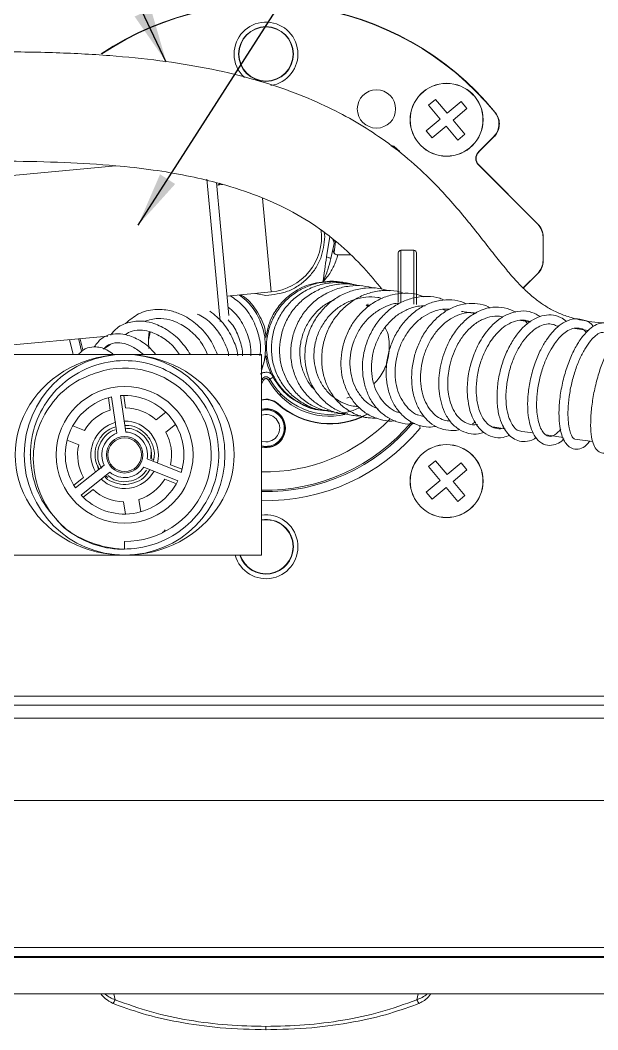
# Model space of a CAD drawing. Extents: x 14808 to 20058, y -13198 to -11680.
# Drawn here: x 14932.3 to 14963.9, y -12769.2 to -12713.9 of the extents above; entities that cross this region are included whole.
import ezdxf

# ---------------------------------------------------------------- set-up
doc = ezdxf.new("R2010")
doc.units = 0
doc.header["$LTSCALE"] = 7
doc.header["$MEASUREMENT"] = 0
doc.layers.get('0').update_dxf_attribs({"color": 2, "linetype": 'CONTINUOUS'})
doc.styles.add('GHS', font='romans', dxfattribs={"bigfont": 'ghs'})
doc.dimstyles.new('STANDARD$7', dxfattribs={"dimtxt": 3.5, "dimasz": 3, "dimexe": 1, "dimexo": 0.0625, "dimgap": 1, "dimtad": 1, "dimdec": 4, "dimzin": 0, "dimdsep": 46, "dimtxsty": 'GHS', "dimcen": 1, "dimclrt": 2, "dimadec": 0, "dimazin": 0, "dimtfac": 1, "dimtdec": 4, "dimtofl": 0, "dimtmove": 0, "dimatfit": 3, "dimfxl": 1, "dimtolj": 1, "dimtzin": 0, "dimarcsym": 0})

# ---------------------------------------------------------------- blocks, each defined once
blk = doc.blocks.new('A$C19D60699')
at = {"color": 7, "linetype": 'Continuous', "lineweight": 15}
for p, q in [((-21.375, 2.3), (-21.375, 2.061)), ((-21.3, 2.375), (-20.805, 2.375)), ((3.625, -1.788), (3.625, -0.45)), ((4.05, -0.375), (3.7, -0.375)), ((4.125, -0.45), (4.125, -1.5)), ((4.125, -1.5), (4.125, -1.864))]:
    blk.add_line(p, q, dxfattribs=at)
at = {"color": 8, "linetype": 'Continuous', "lineweight": 15}
for p, q in [((-20.958, 2.3), (-21.375, 2.3)), ((3.7, -0.375), (3.7, -1.803)), ((4.05, -1.5), (4.05, -0.375)), ((4.05, -1.854), (4.05, -1.5))]:
    blk.add_line(p, q, dxfattribs=at)
at = {"color": 7, "linetype": 'Continuous', "lineweight": 15}
for centre, start, end in [((-21.3, 2.3), 90, 180), ((3.7, -0.45), 90, 180), ((4.05, -0.45), 360, 90)]:
    blk.add_arc(centre, 0.075, start, end, dxfattribs=at)
blk = doc.blocks.new('A$C52DF3C04')
at = {"color": 7, "linetype": 'Continuous', "lineweight": 15}
for p, q in [((39.768, 26.989), (39.576, 26.828)), ((40.09, 26.607), (39.768, 26.989)), ((40.09, 26.607), (40.472, 26.929)), ((40.472, 26.929), (40.633, 26.738)), ((39.576, 26.828), (39.899, 26.446)), ((40.633, 26.738), (40.251, 26.415)), ((41.395, 26.634), (41.408, 26.633)), ((39.516, 26.123), (39.899, 26.446)), ((40.573, 26.033), (40.251, 26.415)), ((39.677, 25.932), (39.516, 26.123)), ((40.06, 26.254), (39.677, 25.932)), ((40.06, 26.254), (40.382, 25.872)), ((40.382, 25.872), (40.573, 26.033)), ((41.363, 25.963), (40.946, 25.547)), ((40.959, 25.547), (41.374, 25.962)), ((40.946, 25.547), (40.959, 25.547)), ((40.959, 25.193), (40.946, 25.193)), ((40.946, 25.193), (42.571, 23.568)), ((42.58, 23.572), (40.959, 25.193)), ((31.009, 25.169), (18.764, 24.026)), ((33.765, 24.714), (33.868, 23.612)), ((33.941, 24.652), (33.773, 24.636)), ((33.868, 23.612), (34.106, 21.064)), ((42.571, 23.568), (42.58, 23.572)), ((36.875, 23.231), (36.784, 22.673)), ((42.726, 23.218), (42.718, 23.215)), ((42.718, 23.215), (42.718, 22.575)), ((42.726, 22.572), (42.726, 23.218)), ((37.435, 22.731), (37.09, 22.731)), ((42.718, 22.575), (42.726, 22.572)), ((42.571, 22.222), (42.172, 21.822)), ((42.178, 21.816), (42.58, 22.218)), ((42.58, 22.218), (42.571, 22.222)), ((36.875, 22.006), (36.875, 21.989)), ((34.056, 21.599), (35.267, 21.712)), ((37.867, 21.356), (37.903, 21.323)), ((39.967, 21.236), (40.056, 21.196)), ((40.148, 21.23), (40.095, 21.238)), ((42.363, 20.892), (42.114, 20.93)), ((42.291, 20.839), (42.223, 20.935)), ((43.152, 20.776), (43.079, 20.787)), ((23.421, 19.816), (30.793, 20.504)), ((31.951, 20.612), (31.907, 20.39)), ((43.965, 20.658), (43.59, 20.712)), ((30.861, 20.269), (30.675, 20.147)), ((31.25, 20.001), (27, 20.001)), ((35, 20.001), (31.25, 20.001)), ((35, 14.501), (35, 20.001)), ((35, 19.556), (35.119, 19.964)), ((35.234, 19.323), (35.344, 19.384)), ((32.405, 19.334), (32.389, 19.31)), ((35.016, 19.323), (35.059, 19.299)), ((35.234, 19.323), (35.191, 19.299)), ((30.807, 18.814), (30.856, 18.477)), ((30.892, 18.836), (31.038, 17.839)), ((31.285, 17.875), (31.14, 18.872)), ((31.277, 18.538), (31.228, 18.876)), ((35.452, 18.64), (35.458, 18.647)), ((32.382, 18.416), (32.115, 18.205)), ((38.712, 18.426), (38.793, 18.412)), ((39.336, 18.323), (39.463, 18.302)), ((30.149, 17.918), (29.832, 18.044)), ((32.378, 17.871), (32.646, 18.083)), ((40.786, 18.097), (40.868, 18.151)), ((42.802, 17.795), (43.27, 17.727)), ((29.675, 17.649), (29.992, 17.523)), ((35.125, 17.606), (35, 17.627)), ((43.594, 17.68), (44.083, 17.611)), ((31.977, 17.35), (31.973, 17.14)), ((32.053, 17.126), (32.051, 17.17)), ((30.692, 16.969), (29.901, 16.344)), ((31.773, 16.908), (32.709, 16.536)), ((32.802, 16.768), (31.865, 17.141)), ((31.979, 17.137), (32.053, 17.126)), ((32.825, 16.853), (32.508, 16.979)), ((39.576, 16.928), (39.768, 17.089)), ((39.899, 16.546), (39.576, 16.928)), ((39.768, 17.089), (40.09, 16.707)), ((40.472, 17.029), (40.09, 16.707)), ((40.633, 16.838), (40.472, 17.029)), ((30.122, 16.63), (29.854, 16.419)), ((30.056, 16.148), (30.847, 16.773)), ((30.726, 16.678), (30.788, 16.632)), ((40.251, 16.516), (40.633, 16.838)), ((32.351, 16.584), (32.668, 16.458)), ((39.899, 16.546), (39.516, 16.224)), ((39.677, 16.033), (40.06, 16.355)), ((40.382, 15.972), (40.06, 16.355)), ((40.251, 16.516), (40.573, 16.134)), ((30.118, 16.085), (30.385, 16.297)), ((39.516, 16.224), (39.677, 16.033)), ((40.573, 16.134), (40.382, 15.972)), ((31.223, 15.964), (31.273, 15.626)), ((31.693, 15.687), (31.644, 16.025)), ((32.28, 15.134), (32.285, 15.127)), ((32.313, 15.128), (32.358, 15.191)), ((31.25, 14.876), (31.25, 14.662)), ((27, 14.501), (31.25, 14.501)), ((31.25, 14.501), (35, 14.501)), ((109.323, 10.033), (3.177, 10.033)), ((8.973, 7.783), (103.527, 7.783)), ((9.069, 3.75), (103.431, 3.75)), ((103.5, 3.481), (9, 3.481)), ((103.431, 3.5), (9.069, 3.5)), ((105.625, 2.481), (6.875, 2.481)), ((30.991, 2.318), (30.953, 2.481)), ((39.259, 2.318), (39.297, 2.481))]:
    blk.add_line(p, q, dxfattribs=at)
at = {"color": 8, "linetype": 'Continuous', "lineweight": 15}
for p, q in [((38.628, 25.707), (38.796, 25.562)), ((33.614, 23.649), (33.506, 24.8)), ((33.873, 24.693), (33.814, 24.64)), ((35.027, 24.281), (35.267, 21.712)), ((33.87, 20.899), (33.614, 23.649)), ((36.738, 23.231), (36.717, 23.338)), ((36.953, 23.154), (36.99, 23.058)), ((36.993, 22.797), (37.032, 23.093)), ((34.84, 21.673), (35.125, 21.618)), ((35, 19.332), (35.016, 19.323)), ((35, 19.199), (35.059, 19.299)), ((35.538, 18.93), (35.5, 18.884)), ((52.938, 10.64), (17.912, 10.64)), ((17.915, 10.39), (52.938, 10.39))]:
    blk.add_line(p, q, dxfattribs=at)
at = {"color": 7, "linetype": 'Continuous', "lineweight": 15, "flags": 128}
for points in [[(41.374, 25.962), (41.369, 25.963), (41.363, 25.963)], [(36.998, 23.141), (36.99, 23.041), (36.902, 22.633)], [(37.442, 18.842), (37.375, 18.817), (37.337, 18.804)]]:
    blk.add_lwpolyline(points, dxfattribs=at)
at = {"color": 8, "linetype": 'Continuous', "lineweight": 15, "flags": 128}
for points in [[(29.839, 20.001), (29.829, 20.036), (29.742, 20.406)], [(29.993, 20.429), (29.997, 20.408), (30.073, 20.094)], [(30.107, 20.122), (30.035, 20.423), (30.033, 20.433)]]:
    blk.add_lwpolyline(points, dxfattribs=at)
at = {"color": 7, "linetype": 'Continuous', "lineweight": 15}
for centre, radius in [((35.125, 28.231), 0.75), ((35.125, 28.231), 0.742), ((40.075, 26.43), 1), ((40.075, 26.43), 0.997), ((38.153, 26.726), 0.525), ((31.25, 17.251), 2.75), ((31.25, 17.251), 1.875), ((31.25, 17.251), 0.5), ((31.25, 17.251), 0.462), ((40.075, 16.531), 1), ((40.075, 16.531), 0.997)]:
    blk.add_circle(centre, radius, dxfattribs=at)
for centre, radius, start, end in [((35.125, 21.481), 8.125, 39.3551, 123.7862), ((35.125, 21.481), 8.116, 39.4146, 123.7019), ((35.125, 28.231), 0.875, 278.5932, 180), ((35.125, 28.231), 0.875, 180, 227.5983), ((35.125, 23.231), 1.525, 275.3322, 6.375), ((31.25, 17.251), 2.375, 270, 108.1105), ((35.125, 19.262), 0.125, 28.955, 151.045), ((36.875, 20.231), 1.875, 208.955, 295.5245), ((31.25, 17.251), 1.625, 102.7191, 213.8956), ((31.25, 17.251), 1.625, 342.7191, 93.8956), ((31.25, 17.251), 1.287, 47.8074, 88.8073), ((35.125, 18.274), 0.5, 48.1897, 104.4775), ((35.125, 18.274), 0.49, 48.1897, 104.774), ((36.875, 20.231), 2.135, 228.1897, 298.7864), ((36.875, 20.231), 2.125, 228.1897, 298.6472), ((31.25, 17.251), 1.288, 107.8074, 148.8073), ((35.125, 17.981), 0.535, 256.4836, 103.5164), ((35.125, 17.981), 0.525, 256.2259, 103.7741), ((35.125, 17.981), 0.5, 360, 104.4775), ((35.125, 17.981), 0.375, 270, 109.4712), ((31.25, 17.251), 0.925, 104.9958, 158.3074), ((31.25, 17.251), 0.925, 346.0738, 90.5409), ((35.125, 21.481), 5.239, 268.6328, 320.2899), ((35.125, 17.981), 0.5, 255.5225, 360), ((31.25, 17.251), 0.625, 109.8443, 206.7704), ((31.25, 17.251), 0.625, 349.8443, 86.7704), ((31.25, 17.251), 1.287, 347.8074, 28.8073), ((31.25, 17.251), 1.288, 167.8074, 208.8073), ((31.25, 17.251), 0.925, 158.3074, 210.5409), ((31.25, 17.251), 0.625, 229.8443, 326.7704), ((31.25, 17.251), 0.925, 225.9379, 330.7748), ((31.25, 17.251), 1.625, 222.7191, 333.8956), ((31.25, 17.251), 1.287, 287.8074, 328.8073), ((31.25, 17.251), 1.288, 227.8074, 268.8073), ((35.125, 14.731), 0.875, 195.2397, 98.2132), ((35.125, 14.731), 0.75, 0, 99.5941), ((35.125, 14.731), 0.742, 0, 99.6966), ((35.125, 14.731), 0.75, 197.8585, 0), ((35.125, 14.731), 0.742, 198.054, 0)]:
    blk.add_arc(centre, radius, start, end, dxfattribs=at)
at = {"color": 8, "linetype": 'Continuous', "lineweight": 15}
for centre, radius, start, end in [((36.875, 20.231), 1.925, 208.955, 282.4018), ((35.125, 21.481), 4.698, 268.4755, 316.23), ((35.125, 21.481), 5.198, 268.6222, 320.0899), ((35.125, 21.481), 5.489, 268.6951, 320.3462)]:
    blk.add_arc(centre, radius, start, end, dxfattribs=at)
at = {"color": 7, "linetype": 'Continuous', "lineweight": 15}
for centre, major_axis, ratio, start_param, end_param in [((41.123, 25.37), (0.25, 0), 0.999924, 2.356233, 3.926953), ((41.135, 25.37), (0.25, 0), 0.999924, 2.356233, 3.926953), ((42.218, 23.215), (-0.462, -0.191), 0.999955, 2.748909, 3.534276), ((42.226, 23.218), (-0.462, -0.191), 0.999955, 2.748909, 3.534276), ((42.218, 22.575), (-0.462, 0.191), 0.999955, 2.748909, 3.534276), ((42.226, 22.572), (-0.462, 0.191), 0.999955, 2.748909, 3.534276), ((31.25, 17.251), (3, 0), 0.916667, 1.570796, 4.712389), ((31.25, 17.251), (3, 0), 0.916667, 4.712389, 7.853982)]:
    blk.add_ellipse(centre, major_axis=major_axis, ratio=ratio, start_param=start_param, end_param=end_param, dxfattribs=at)
for points, knots in [([(44.75, 20.856), (44.603, 20.858), (44.333, 20.862), (43.897, 20.911), (43.502, 20.997), (43.185, 21.113), (42.918, 21.242), (42.688, 21.383), (42.428, 21.581), (42.164, 21.822), (41.886, 22.12), (41.598, 22.462), (41.154, 23.024), (40.543, 23.813), (39.763, 24.692), (38.96, 25.424), (38.256, 25.957), (37.524, 26.418), (36.725, 26.834), (35.794, 27.225), (34.704, 27.576), (33.5, 27.858), (32.21, 28.063), (30.797, 28.202), (29.225, 28.283), (27.502, 28.298), (25.698, 28.245), (23.909, 28.12), (22.243, 27.934), (20.772, 27.705), (19.627, 27.472), (18.748, 27.26), (18.071, 27.077), (17.437, 26.888), (16.821, 26.686), (16.17, 26.452), (15.528, 26.194), (14.896, 25.912), (14.312, 25.624), (13.772, 25.327), (13.353, 25.072), (13.076, 24.885), (12.953, 24.787), (12.913, 24.74), (12.915, 24.728), (12.917, 24.722)], [0, 0, 0, 0, 0.009565, 0.017466, 0.030406, 0.041174, 0.049364, 0.062119, 0.076989, 0.094777, 0.1143, 0.135311, 0.157578, 0.212347, 0.265924, 0.298766, 0.32845, 0.354698, 0.379952, 0.40757, 0.437039, 0.466255, 0.49546, 0.525602, 0.559442, 0.596715, 0.636226, 0.675953, 0.712392, 0.744424, 0.772658, 0.789632, 0.805557, 0.821013, 0.83605, 0.852149, 0.872159, 0.88956, 0.908868, 0.929751, 0.949629, 0.968036, 0.985126, 0.993231, 1, 1, 1, 1]), ([(41.363, 25.963), (41.399, 26.007), (41.47, 26.094), (41.515, 26.261), (41.506, 26.431), (41.454, 26.557), (41.408, 26.618), (41.395, 26.634)], [0, 0, 0, 0, 0.228911, 0.457821, 0.686724, 0.915625, 1, 1, 1, 1]), ([(41.408, 26.633), (41.439, 26.586), (41.502, 26.492), (41.53, 26.322), (41.504, 26.154), (41.44, 26.033), (41.388, 25.977), (41.374, 25.962)], [0, 0, 0, 0, 0.229072, 0.458145, 0.68721, 0.916272, 1, 1, 1, 1]), ([(38.55, 25.718), (38.576, 25.714), (38.601, 25.71), (38.627, 25.707), (38.628, 25.707)], [0, 0, 0, 0, 0.976632, 1, 1, 1, 1]), ([(14.98, 22.69), (14.984, 22.685), (15.001, 22.66), (15.098, 22.68), (15.295, 22.752), (15.661, 22.943), (16.113, 23.168), (16.63, 23.402), (17.185, 23.627), (17.771, 23.841), (18.417, 24.052), (19.216, 24.285), (20.211, 24.53), (21.387, 24.765), (22.635, 24.963), (23.912, 25.112), (25.253, 25.216), (26.634, 25.28), (28.1, 25.302), (29.569, 25.269), (30.892, 25.19), (32.017, 25.065), (32.944, 24.907), (33.884, 24.689), (34.797, 24.398), (35.724, 23.993), (36.524, 23.515), (37.212, 22.971), (37.799, 22.397), (38.141, 21.985), (38.303, 21.79)], [0, 0, 0, 0, 0.00453, 0.02227, 0.055297, 0.085408, 0.112761, 0.137394, 0.159476, 0.184736, 0.207357, 0.231812, 0.270702, 0.309432, 0.348385, 0.391895, 0.430976, 0.474146, 0.520535, 0.567541, 0.611598, 0.645178, 0.676123, 0.70536, 0.747347, 0.787938, 0.84073, 0.893073, 0.949166, 1, 1, 1, 1]), ([(35.125, 21.618), (35.328, 21.64), (35.64, 21.673), (36.015, 21.874), (36.274, 22.082), (36.482, 22.34), (36.683, 22.716), (36.716, 23.028), (36.738, 23.231)], [0, 0, 0, 0, 0.239457, 0.368361, 0.5, 0.631639, 0.760543, 1, 1, 1, 1]), ([(37.023, 22.511), (37.042, 22.568), (37.073, 22.656), (37.087, 22.72), (37.089, 22.727), (37.09, 22.731)], [0, 0, 0, 0, 0.459518, 0.719399, 1, 1, 1, 1]), ([(36.784, 22.673), (36.767, 22.558), (36.733, 22.327), (36.702, 22.096), (36.686, 21.981)], [0, 0, 0, 0, 0.499949, 1, 1, 1, 1]), ([(36.902, 22.633), (36.877, 22.529), (36.825, 22.311), (36.734, 22.094), (36.686, 21.981)], [0, 0, 0, 0, 0.477576, 1, 1, 1, 1]), ([(36.686, 21.981), (36.761, 22.07), (36.871, 22.203), (36.972, 22.39), (37.006, 22.471), (37.023, 22.511)], [0, 0, 0, 0, 0.505824, 0.754186, 1, 1, 1, 1]), ([(36.875, 22.006), (36.679, 21.987), (36.304, 21.951), (35.827, 21.692), (35.492, 21.368), (35.23, 20.968), (35.163, 20.656), (35.124, 20.471)], [0, 0, 0, 0, 0.230414, 0.44265, 0.626417, 0.778667, 1, 1, 1, 1]), ([(37.368, 21.938), (37.353, 21.943), (37.219, 21.99), (36.948, 22.003), (36.575, 21.972), (36.214, 21.859), (35.885, 21.676), (35.604, 21.426), (35.38, 21.124), (35.221, 20.784), (35.138, 20.419), (35.135, 20.045), (35.209, 19.679), (35.356, 19.336), (35.572, 19.032), (35.849, 18.782), (36.172, 18.598), (36.47, 18.489), (36.659, 18.475), (36.726, 18.471)], [0, 0, 0, 0, 0.008363, 0.072218, 0.136102, 0.199978, 0.263823, 0.327657, 0.391525, 0.455373, 0.519197, 0.583001, 0.646837, 0.710644, 0.774436, 0.838218, 0.902031, 0.965804, 1, 1, 1, 1]), ([(37.534, 21.91), (37.527, 21.913), (37.402, 21.959), (37.139, 21.976), (36.764, 21.957), (36.399, 21.852), (36.066, 21.674), (35.777, 21.432), (35.542, 21.137), (35.373, 20.801), (35.281, 20.437), (35.265, 20.064), (35.325, 19.696), (35.461, 19.35), (35.669, 19.044), (35.934, 18.787), (36.248, 18.595), (36.524, 18.485), (36.694, 18.469), (36.742, 18.464)], [0, 0, 0, 0, 0.004085, 0.068883, 0.133682, 0.198443, 0.263191, 0.32795, 0.392676, 0.45736, 0.522023, 0.586707, 0.651356, 0.715976, 0.780581, 0.84522, 0.909829, 0.974427, 1, 1, 1, 1]), ([(37.734, 21.877), (37.63, 21.899), (37.403, 21.946), (37.043, 21.927), (36.678, 21.833), (36.34, 21.663), (36.042, 21.43), (35.798, 21.142), (35.621, 20.809), (35.516, 20.449), (35.484, 20.077), (35.53, 19.708), (35.655, 19.36), (35.848, 19.048), (36.1, 18.783), (36.402, 18.581), (36.735, 18.449), (36.969, 18.424), (37.082, 18.412)], [0, 0, 0, 0, 0.053931, 0.117356, 0.180774, 0.244193, 0.307584, 0.370917, 0.434217, 0.497519, 0.56079, 0.624028, 0.687247, 0.750494, 0.813716, 0.876924, 0.940123, 1, 1, 1, 1]), ([(38.099, 21.812), (37.994, 21.839), (37.768, 21.895), (37.408, 21.884), (37.043, 21.801), (36.701, 21.643), (36.396, 21.42), (36.146, 21.138), (35.958, 20.811), (35.837, 20.455), (35.79, 20.084), (35.823, 19.715), (35.93, 19.363), (36.105, 19.044), (36.342, 18.773), (36.633, 18.562), (36.96, 18.427), (37.211, 18.363), (37.347, 18.369), (37.365, 18.37)], [0, 0, 0, 0, 0.05461, 0.117206, 0.179789, 0.242344, 0.304814, 0.367238, 0.429641, 0.49201, 0.554325, 0.616619, 0.678941, 0.741263, 0.803574, 0.865884, 0.928236, 0.99057, 1, 1, 1, 1]), ([(37.277, 21.958), (37.277, 21.958), (37.15, 22.003), (37.012, 22.004), (36.875, 22.006)], [0, 0, 0, 0, 0.001339, 1, 1, 1, 1]), ([(34.958, 19.964), (34.961, 19.984), (34.996, 20.163), (34.938, 20.514), (34.774, 20.971), (34.504, 21.356), (34.262, 21.529), (34.152, 21.608)], [0, 0, 0, 0, 0.03082, 0.28296, 0.535026, 0.78694, 1, 1, 1, 1]), ([(34.996, 19.609), (35.009, 19.635), (35.092, 19.807), (35.124, 20.17), (35.079, 20.656), (34.889, 21.107), (34.65, 21.445), (34.448, 21.583), (34.38, 21.63)], [0, 0, 0, 0, 0.037449, 0.250943, 0.464438, 0.677853, 0.891273, 1, 1, 1, 1]), ([(35.12, 20.467), (35.119, 20.506), (35.115, 20.727), (34.935, 21.104), (34.693, 21.471), (34.482, 21.601), (34.428, 21.634)], [0, 0, 0, 0, 0.082936, 0.472087, 0.866013, 1, 1, 1, 1]), ([(38.497, 21.743), (38.404, 21.769), (38.194, 21.829), (37.849, 21.828), (37.485, 21.759), (37.141, 21.614), (36.834, 21.399), (36.576, 21.124), (36.376, 20.805), (36.241, 20.454), (36.182, 20.085), (36.197, 19.715), (36.284, 19.36), (36.439, 19.035), (36.661, 18.758), (36.935, 18.537), (37.247, 18.387), (37.516, 18.313), (37.676, 18.319), (37.72, 18.321)], [0, 0, 0, 0, 0.048791, 0.110913, 0.173032, 0.235052, 0.297005, 0.358895, 0.420728, 0.482466, 0.544172, 0.60588, 0.667591, 0.729285, 0.790997, 0.852769, 0.914553, 0.976324, 1, 1, 1, 1]), ([(37.657, 18.573), (37.594, 18.577), (37.431, 18.587), (37.182, 18.687), (36.927, 18.853), (36.713, 19.079), (36.554, 19.353), (36.458, 19.662), (36.428, 19.991), (36.465, 20.323), (36.574, 20.643), (36.745, 20.934), (36.97, 21.185), (37.24, 21.383), (37.544, 21.516), (37.864, 21.576), (38.124, 21.583), (38.267, 21.544), (38.306, 21.533)], [0, 0, 0, 0, 0.041901, 0.108558, 0.175275, 0.242, 0.308774, 0.375584, 0.442427, 0.509217, 0.575974, 0.642707, 0.709368, 0.775916, 0.842359, 0.908758, 0.975101, 1, 1, 1, 1]), ([(38.915, 21.674), (38.85, 21.695), (38.67, 21.753), (38.358, 21.762), (37.999, 21.709), (37.657, 21.574), (37.348, 21.368), (37.083, 21.105), (36.871, 20.794), (36.726, 20.447), (36.651, 20.08), (36.646, 19.71), (36.712, 19.352), (36.85, 19.023), (37.051, 18.737), (37.305, 18.504), (37.601, 18.34), (37.894, 18.254), (38.084, 18.256), (38.163, 18.257)], [0, 0, 0, 0, 0.035243, 0.097083, 0.158846, 0.220541, 0.282154, 0.343692, 0.405101, 0.466443, 0.527747, 0.589043, 0.650307, 0.711595, 0.772938, 0.834327, 0.895722, 0.957136, 1, 1, 1, 1]), ([(39.449, 21.58), (39.392, 21.602), (39.226, 21.665), (38.929, 21.687), (38.577, 21.646), (38.239, 21.522), (37.929, 21.33), (37.659, 21.078), (37.441, 20.774), (37.284, 20.432), (37.192, 20.07), (37.167, 19.701), (37.215, 19.341), (37.331, 19.006), (37.508, 18.711), (37.739, 18.468), (38.017, 18.29), (38.326, 18.195), (38.551, 18.16), (38.665, 18.18), (38.672, 18.181)], [0, 0, 0, 0, 0.031449, 0.092195, 0.152901, 0.213502, 0.274007, 0.334347, 0.394566, 0.454696, 0.514796, 0.574837, 0.634889, 0.694988, 0.755169, 0.81538, 0.875648, 0.935967, 0.996296, 1, 1, 1, 1]), ([(40.019, 21.483), (39.975, 21.503), (39.827, 21.569), (39.552, 21.601), (39.211, 21.572), (38.879, 21.463), (38.571, 21.285), (38.299, 21.042), (38.076, 20.745), (37.908, 20.411), (37.8, 20.053), (37.758, 19.686), (37.786, 19.325), (37.877, 18.985), (38.029, 18.68), (38.239, 18.428), (38.495, 18.238), (38.783, 18.125), (39.025, 18.08), (39.165, 18.104), (39.202, 18.11)], [0, 0, 0, 0, 0.0256919, 0.0857845, 0.1458336, 0.205822, 0.2656462, 0.3252929, 0.3847815, 0.4441742, 0.5034472, 0.5626737, 0.6219059, 0.6812183, 0.740579, 0.8000336, 0.8595898, 0.9192322, 0.9788556, 1, 1, 1, 1]), ([(36.467, 19.029), (36.442, 19.052), (36.339, 19.144), (36.21, 19.361), (36.091, 19.661), (36.042, 19.988), (36.064, 20.321), (36.158, 20.643), (36.314, 20.942), (36.53, 21.2), (36.76, 21.388), (36.926, 21.461), (36.99, 21.49)], [0, 0, 0, 0, 0.035945, 0.147692, 0.259531, 0.371323, 0.483106, 0.594868, 0.70658, 0.818118, 0.929568, 1, 1, 1, 1]), ([(38.211, 18.497), (38.132, 18.532), (37.968, 18.605), (37.76, 18.797), (37.59, 19.043), (37.474, 19.332), (37.418, 19.65), (37.429, 19.984), (37.505, 20.313), (37.641, 20.625), (37.834, 20.901), (38.075, 21.129), (38.349, 21.296), (38.6, 21.395), (38.757, 21.406), (38.812, 21.411)], [0, 0, 0, 0, 0.074865, 0.155007, 0.235268, 0.315635, 0.396038, 0.476459, 0.556898, 0.637221, 0.717395, 0.797413, 0.877283, 0.956909, 1, 1, 1, 1]), ([(37.928, 21.377), (37.925, 21.376), (37.911, 21.373), (37.918, 21.359), (37.949, 21.325), (37.955, 21.318)], [0, 0, 0, 0, 0.154287, 0.831596, 1, 1, 1, 1]), ([(38.771, 18.408), (38.746, 18.415), (38.637, 18.445), (38.467, 18.564), (38.274, 18.761), (38.13, 19.019), (38.039, 19.316), (38.005, 19.639), (38.035, 19.973), (38.13, 20.301), (38.28, 20.605), (38.48, 20.873), (38.723, 21.089), (38.995, 21.24), (39.256, 21.327), (39.422, 21.331), (39.491, 21.333)], [0, 0, 0, 0, 0.022919, 0.099711, 0.176621, 0.25365, 0.330834, 0.408071, 0.485311, 0.562511, 0.639654, 0.716584, 0.793297, 0.869781, 0.94609, 1, 1, 1, 1]), ([(40.613, 21.389), (40.588, 21.402), (40.466, 21.466), (40.219, 21.502), (39.892, 21.491), (39.569, 21.397), (39.266, 21.232), (38.997, 20.998), (38.769, 20.712), (38.591, 20.386), (38.47, 20.032), (38.413, 19.666), (38.418, 19.304), (38.484, 18.96), (38.612, 18.649), (38.796, 18.387), (39.027, 18.183), (39.294, 18.05), (39.556, 17.995), (39.723, 18.02), (39.792, 18.03)], [0, 0, 0, 0, 0.015509, 0.075114, 0.134707, 0.194147, 0.253381, 0.312418, 0.371305, 0.43003, 0.488644, 0.5472, 0.60579, 0.664401, 0.723088, 0.781885, 0.840841, 0.899861, 0.95892, 1, 1, 1, 1]), ([(41.271, 21.274), (41.254, 21.285), (41.147, 21.35), (40.923, 21.395), (40.614, 21.403), (40.303, 21.325), (40.009, 21.17), (39.743, 20.948), (39.513, 20.673), (39.329, 20.355), (39.199, 20.006), (39.125, 19.643), (39.108, 19.28), (39.15, 18.932), (39.253, 18.615), (39.409, 18.342), (39.611, 18.125), (39.852, 17.976), (40.12, 17.914), (40.319, 17.905), (40.418, 17.94), (40.426, 17.942)], [0, 0, 0, 0, 0.0113913, 0.0699212, 0.1284778, 0.1869104, 0.2451469, 0.3031482, 0.3609041, 0.4184369, 0.4758306, 0.5331917, 0.5905486, 0.6479538, 0.7054624, 0.7631537, 0.8209785, 0.8789176, 0.9369254, 0.9949584, 1, 1, 1, 1]), ([(41.959, 21.154), (41.954, 21.158), (41.864, 21.225), (41.653, 21.284), (41.34, 21.31), (41.018, 21.226), (40.709, 21.051), (40.432, 20.797), (40.209, 20.492), (40.007, 20.085), (39.864, 19.575), (39.844, 18.962), (39.971, 18.477), (40.18, 18.134), (40.409, 17.93), (40.674, 17.826), (40.908, 17.803), (41.046, 17.85), (41.092, 17.866)], [0, 0, 0, 0, 0.003061, 0.064507, 0.126915, 0.190071, 0.253894, 0.318233, 0.379078, 0.434125, 0.527962, 0.616848, 0.719935, 0.780459, 0.844787, 0.907789, 0.969052, 1, 1, 1, 1]), ([(33.8, 20.001), (33.727, 20.157), (33.577, 20.479), (33.218, 20.857), (32.838, 21.096), (32.455, 21.223), (32.051, 21.25), (31.619, 21.142), (31.389, 20.943), (31.276, 20.846)], [0, 0, 0, 0, 0.148057, 0.306539, 0.450272, 0.555846, 0.689395, 0.847146, 1, 1, 1, 1]), ([(33.243, 21.107), (33.306, 21.075), (33.499, 20.976), (33.771, 20.712), (33.983, 20.355), (34.09, 20.096), (34.101, 19.973), (34.101, 19.964)], [0, 0, 0, 0, 0.148906, 0.456786, 0.750584, 0.98217, 1, 1, 1, 1]), ([(34.349, 19.964), (34.347, 19.989), (34.334, 20.147), (34.209, 20.46), (33.973, 20.874), (33.715, 21.084), (33.587, 21.188)], [0, 0, 0, 0, 0.051275, 0.32136, 0.664192, 1, 1, 1, 1]), ([(34.714, 19.964), (34.712, 20.071), (34.705, 20.339), (34.547, 20.747), (34.333, 21.098), (34.146, 21.247), (34.084, 21.297)], [0, 0, 0, 0, 0.208033, 0.525534, 0.842899, 1, 1, 1, 1]), ([(39.312, 18.333), (39.282, 18.344), (39.178, 18.381), (39.021, 18.514), (38.854, 18.725), (38.733, 18.992), (38.667, 19.297), (38.658, 19.625), (38.706, 19.96), (38.816, 20.284), (38.979, 20.581), (39.185, 20.837), (39.427, 21.041), (39.692, 21.176), (39.941, 21.246), (40.094, 21.24), (40.157, 21.238)], [0, 0, 0, 0, 0.029762, 0.106198, 0.182738, 0.259412, 0.336211, 0.413132, 0.490026, 0.566863, 0.643577, 0.720096, 0.796321, 0.872283, 0.948016, 1, 1, 1, 1]), ([(40.172, 18.175), (40.117, 18.18), (39.989, 18.192), (39.804, 18.293), (39.629, 18.461), (39.491, 18.689), (39.395, 18.964), (39.354, 19.277), (39.368, 19.609), (39.437, 19.944), (39.558, 20.264), (39.729, 20.552), (39.938, 20.794), (40.175, 20.982), (40.427, 21.103), (40.668, 21.157), (40.818, 21.141), (40.884, 21.134)], [0, 0, 0, 0, 0.052277, 0.120852, 0.189551, 0.258475, 0.327547, 0.396758, 0.466068, 0.535401, 0.604611, 0.673664, 0.742502, 0.811015, 0.879177, 0.947092, 1, 1, 1, 1]), ([(40.923, 18.081), (40.876, 18.076), (40.756, 18.062), (40.574, 18.129), (40.393, 18.269), (40.254, 18.479), (40.137, 18.788), (40.082, 19.214), (40.156, 19.765), (40.336, 20.231), (40.572, 20.581), (40.806, 20.812), (41.065, 20.976), (41.328, 21.049), (41.516, 21.058), (41.607, 21.025), (41.619, 21.02)], [0, 0, 0, 0, 0.0452568, 0.1153181, 0.187346, 0.2566808, 0.3194105, 0.4250285, 0.5240279, 0.638156, 0.7056347, 0.7781243, 0.8497168, 0.9198614, 0.9887181, 1, 1, 1, 1]), ([(40.86, 21.12), (40.781, 21.132), (40.645, 21.152), (40.531, 21.17), (40.483, 21.178)], [0, 0, 0, 0, 0.585639, 1, 1, 1, 1]), ([(42.646, 21.038), (42.57, 21.081), (42.404, 21.176), (42.107, 21.207), (41.797, 21.135), (41.52, 20.979), (41.24, 20.732), (41.005, 20.407), (40.812, 19.994), (40.684, 19.573), (40.631, 19.128), (40.656, 18.659), (40.784, 18.197), (41.042, 17.867), (41.341, 17.721), (41.593, 17.701), (41.748, 17.766), (41.811, 17.792)], [0, 0, 0, 0, 0.0538237, 0.1174462, 0.1843642, 0.2433523, 0.2932833, 0.3783734, 0.4341695, 0.5014992, 0.5744062, 0.6366644, 0.7275539, 0.8271428, 0.8906238, 0.9561676, 1, 1, 1, 1]), ([(43.357, 20.904), (43.305, 20.945), (43.178, 21.046), (42.947, 21.094), (42.694, 21.07), (42.452, 20.969), (42.224, 20.803), (42.012, 20.571), (41.819, 20.277), (41.655, 19.929), (41.531, 19.535), (41.46, 19.114), (41.449, 18.701), (41.499, 18.341), (41.619, 17.994), (41.8, 17.752), (42.028, 17.625), (42.235, 17.604), (42.413, 17.639), (42.509, 17.71), (42.532, 17.726)], [0, 0, 0, 0, 0.041204, 0.100337, 0.156145, 0.208417, 0.260143, 0.31378, 0.369394, 0.427063, 0.487166, 0.549853, 0.615168, 0.677258, 0.732275, 0.823302, 0.871171, 0.924265, 0.982365, 1, 1, 1, 1]), ([(33.055, 20.001), (32.969, 20.126), (32.784, 20.398), (32.412, 20.697), (32.037, 20.868), (31.669, 20.932), (31.304, 20.879), (31.014, 20.733), (30.902, 20.572), (30.873, 20.53)], [0, 0, 0, 0, 0.1472936, 0.3209421, 0.4815603, 0.6004444, 0.7581389, 0.9377421, 1, 1, 1, 1]), ([(31.793, 20.908), (31.915, 20.943), (32.135, 21.007), (32.47, 20.962), (32.792, 20.841), (33.114, 20.615), (33.382, 20.317), (33.483, 20.087), (33.521, 20.001)], [0, 0, 0, 0, 0.20153, 0.36217, 0.498351, 0.684911, 0.882694, 1, 1, 1, 1]), ([(34.084, 20.947), (34.129, 20.899), (34.273, 20.747), (34.408, 20.415), (34.491, 20.122), (34.477, 19.972), (34.477, 19.964)], [0, 0, 0, 0, 0.183602, 0.581251, 0.978515, 1, 1, 1, 1]), ([(41.656, 17.996), (41.639, 17.989), (41.555, 17.953), (41.415, 17.968), (41.251, 18.041), (41.089, 18.201), (40.937, 18.502), (40.872, 18.942), (40.903, 19.39), (40.99, 19.76), (41.117, 20.078), (41.292, 20.394), (41.501, 20.646), (41.742, 20.828), (41.968, 20.927), (42.185, 20.958), (42.316, 20.915), (42.37, 20.897)], [0, 0, 0, 0, 0.017825, 0.087305, 0.15522, 0.21337, 0.302784, 0.411927, 0.482051, 0.55444, 0.616849, 0.669031, 0.757782, 0.814124, 0.880016, 0.95035, 1, 1, 1, 1]), ([(42.14, 17.893), (42.095, 17.899), (41.977, 17.914), (41.85, 18.098), (41.751, 18.354), (41.701, 18.636), (41.697, 18.976), (41.742, 19.339), (41.831, 19.692), (41.959, 20.012), (42.113, 20.287), (42.282, 20.51), (42.458, 20.676), (42.695, 20.818), (42.912, 20.863), (43.048, 20.801), (43.079, 20.787)], [0, 0, 0, 0, 0.065216, 0.168929, 0.23057, 0.299998, 0.375458, 0.449293, 0.520458, 0.588877, 0.654757, 0.718347, 0.779579, 0.838661, 0.963476, 1, 1, 1, 1]), ([(44.1, 20.763), (44.098, 20.767), (44.04, 20.86), (43.861, 20.941), (43.599, 20.997), (43.335, 20.915), (43.068, 20.73), (42.842, 20.464), (42.64, 20.119), (42.487, 19.758), (42.369, 19.341), (42.304, 18.927), (42.29, 18.565), (42.326, 18.162), (42.434, 17.823), (42.628, 17.586), (42.835, 17.493), (43.043, 17.522), (43.199, 17.584), (43.27, 17.671), (43.289, 17.694)], [0, 0, 0, 0, 0.002541, 0.063332, 0.13211, 0.193432, 0.244467, 0.324858, 0.373768, 0.431907, 0.496693, 0.557114, 0.611953, 0.661286, 0.758674, 0.815103, 0.876323, 0.933191, 0.981737, 1, 1, 1, 1]), ([(44.838, 20.6), (44.836, 20.604), (44.781, 20.739), (44.623, 20.822), (44.415, 20.88), (44.226, 20.847), (44.035, 20.739), (43.845, 20.556), (43.662, 20.302), (43.492, 19.975), (43.346, 19.586), (43.232, 19.158), (43.164, 18.721), (43.145, 18.235), (43.205, 17.789), (43.359, 17.511), (43.546, 17.396), (43.73, 17.4), (43.885, 17.482), (43.969, 17.584), (44.001, 17.623)], [0, 0, 0, 0, 0.002511, 0.083359, 0.127219, 0.173834, 0.223108, 0.274994, 0.32947, 0.386418, 0.445473, 0.506702, 0.570153, 0.631395, 0.729254, 0.812245, 0.861599, 0.914906, 0.96767, 1, 1, 1, 1]), ([(45.557, 20.433), (45.556, 20.438), (45.526, 20.524), (45.438, 20.638), (45.292, 20.756), (45.064, 20.776), (44.811, 20.617), (44.588, 20.31), (44.411, 19.948), (44.273, 19.583), (44.155, 19.167), (44.071, 18.739), (44.025, 18.328), (44.019, 17.965), (44.051, 17.677), (44.12, 17.471), (44.218, 17.339), (44.353, 17.281), (44.478, 17.312), (44.587, 17.377), (44.645, 17.482), (44.671, 17.528)], [0, 0, 0, 0, 0.003073, 0.055051, 0.106715, 0.157123, 0.244209, 0.32823, 0.380244, 0.438834, 0.499106, 0.559362, 0.619749, 0.680334, 0.738568, 0.79141, 0.838926, 0.881973, 0.924451, 0.966798, 1, 1, 1, 1]), ([(32.093, 20.011), (32.048, 20.064), (31.892, 20.246), (31.582, 20.446), (31.234, 20.568), (30.907, 20.572), (30.612, 20.474), (30.479, 20.291), (30.416, 20.204)], [0, 0, 0, 0, 0.083204, 0.28896, 0.484575, 0.628608, 0.822584, 1, 1, 1, 1]), ([(31.273, 20.549), (31.331, 20.584), (31.466, 20.666), (31.716, 20.675), (32.015, 20.614), (32.331, 20.45), (32.6, 20.227), (32.721, 20.046), (32.755, 19.994)], [0, 0, 0, 0, 0.143405, 0.332777, 0.485097, 0.693424, 0.911126, 1, 1, 1, 1]), ([(31.913, 20.164), (31.91, 20.245), (31.901, 20.441), (31.918, 20.563), (31.923, 20.608), (31.923, 20.609)], [0, 0, 0, 0, 0.403895, 0.97717, 1, 1, 1, 1]), ([(38.393, 20.727), (38.395, 20.723), (38.483, 20.577), (38.523, 20.222), (38.458, 19.744), (38.279, 19.416), (38.137, 19.249), (38.091, 19.205), (38.086, 19.199)], [0, 0, 0, 0, 0.009027, 0.310673, 0.614789, 0.87549, 0.984475, 1, 1, 1, 1]), ([(43.208, 17.955), (43.152, 17.895), (43.006, 17.74), (42.856, 17.745), (42.734, 17.835), (42.63, 18.006), (42.557, 18.277), (42.536, 18.615), (42.551, 18.921), (42.606, 19.269), (42.702, 19.625), (42.829, 19.945), (42.998, 20.255), (43.182, 20.49), (43.37, 20.646), (43.54, 20.727), (43.708, 20.723), (43.837, 20.695), (43.893, 20.614), (43.903, 20.599)], [0, 0, 0, 0, 0.065546, 0.169345, 0.224868, 0.275927, 0.365352, 0.41208, 0.463413, 0.519328, 0.579415, 0.635489, 0.683999, 0.761092, 0.805931, 0.860456, 0.924453, 0.986207, 1, 1, 1, 1]), ([(43.594, 17.68), (43.569, 17.693), (43.511, 17.721), (43.436, 17.937), (43.402, 18.208), (43.397, 18.497), (43.428, 18.846), (43.5, 19.222), (43.604, 19.583), (43.732, 19.908), (43.876, 20.179), (44.023, 20.385), (44.161, 20.521), (44.283, 20.606), (44.347, 20.601), (44.377, 20.599)], [0, 0, 0, 0, 0.08612, 0.193843, 0.258864, 0.333557, 0.416848, 0.500014, 0.580922, 0.65935, 0.735217, 0.807703, 0.876265, 0.940823, 1, 1, 1, 1]), ([(30.929, 20.016), (30.873, 20.056), (30.7, 20.176), (30.439, 20.222), (30.17, 20.178), (30.053, 20.066), (29.998, 20.013)], [0, 0, 0, 0, 0.159814, 0.492403, 0.761596, 1, 1, 1, 1]), ([(30.674, 20.152), (30.701, 20.179), (30.784, 20.263), (30.95, 20.323), (31.191, 20.319), (31.466, 20.234), (31.665, 20.078), (31.765, 20.001)], [0, 0, 0, 0, 0.114104, 0.35253, 0.52721, 0.763527, 1, 1, 1, 1]), ([(35.132, 19.964), (35.132, 19.935), (35.138, 19.724), (35.311, 19.352), (35.647, 18.903), (36.127, 18.595), (36.56, 18.449), (36.811, 18.47), (36.874, 18.475)], [0, 0, 0, 0, 0.034363, 0.251809, 0.471924, 0.700153, 0.924749, 1, 1, 1, 1]), ([(29.416, 15.449), (29.433, 15.428), (29.613, 15.199), (30.049, 14.938), (30.879, 14.64), (31.757, 14.673), (32.584, 14.984), (33.259, 15.554), (33.707, 16.314), (33.879, 17.181), (33.754, 18.055), (33.346, 18.838), (32.702, 19.443), (31.895, 19.8), (31.014, 19.87), (30.161, 19.644), (29.43, 19.148), (28.904, 18.439), (28.642, 17.594), (28.678, 16.715), (28.969, 15.942), (29.315, 15.555), (29.467, 15.385)], [0, 0, 0, 0, 0.005016, 0.053235, 0.106468, 0.159701, 0.212933, 0.266168, 0.319399, 0.372634, 0.425865, 0.479098, 0.532332, 0.585563, 0.638798, 0.692029, 0.745265, 0.798496, 0.851728, 0.904962, 0.958194, 1, 1, 1, 1]), ([(29.467, 15.385), (29.396, 15.465), (29.13, 15.76), (28.818, 16.385), (28.7, 17.25), (28.88, 18.093), (29.328, 18.813), (29.907, 19.294), (30.34, 19.447), (30.512, 19.508)], [0, 0, 0, 0, 0.062923, 0.233953, 0.401226, 0.568661, 0.73081, 0.892998, 1, 1, 1, 1]), ([(35.059, 19.299), (35.063, 19.304), (35.07, 19.316), (35.086, 19.328), (35.102, 19.334), (35.115, 19.337), (35.128, 19.338), (35.145, 19.336), (35.16, 19.329), (35.17, 19.323), (35.175, 19.319), (35.182, 19.312), (35.187, 19.304), (35.191, 19.299)], [0, 0, 0, 0, 0.124886, 0.249771, 0.373248, 0.435647, 0.499896, 0.62483, 0.749764, 0.812417, 0.83312, 0.874303, 1, 1, 1, 1]), ([(31.012, 18.019), (30.937, 17.992), (30.779, 17.936), (30.581, 17.739), (30.458, 17.495), (30.427, 17.226), (30.466, 17.016), (30.532, 16.9), (30.555, 16.861)], [0, 0, 0, 0, 0.1628231, 0.3474095, 0.5662359, 0.7222539, 0.9048839, 1, 1, 1, 1]), ([(32.029, 17.075), (32.042, 17.121), (32.083, 17.261), (32.035, 17.512), (31.893, 17.78), (31.657, 17.971), (31.43, 18.065), (31.296, 18.053), (31.26, 18.05)], [0, 0, 0, 0, 0.098503, 0.300974, 0.511416, 0.721163, 0.924115, 1, 1, 1, 1]), ([(41.343, 18.012), (41.378, 18.007), (41.481, 17.991), (41.602, 17.973), (41.683, 17.961)], [0, 0, 0, 0, 0.337327, 1, 1, 1, 1]), ([(30.625, 16.884), (30.6, 16.923), (30.525, 17.035), (30.499, 17.268), (30.551, 17.539), (30.704, 17.765), (30.866, 17.901), (30.972, 17.928), (30.995, 17.934)], [0, 0, 0, 0, 0.1071402, 0.3137436, 0.5283266, 0.7425262, 0.9449707, 1, 1, 1, 1]), ([(31.264, 17.976), (31.327, 17.975), (31.456, 17.973), (31.651, 17.881), (31.841, 17.72), (31.953, 17.508), (31.993, 17.304), (31.984, 17.195), (31.979, 17.137)], [0, 0, 0, 0, 0.149173, 0.306462, 0.505134, 0.738513, 0.863427, 1, 1, 1, 1]), ([(42.14, 17.893), (42.242, 17.878), (42.344, 17.862), (42.459, 17.845), (42.46, 17.845)], [0, 0, 0, 0, 0.99181, 1, 1, 1, 1]), ([(28.656, 17.251), (28.656, 17.251), (28.657, 17.251), (28.661, 17.251), (28.666, 17.251), (28.669, 17.251), (28.67, 17.251)], [0, 0, 0, 0, 0.30464, 0.609281, 0.9139, 1, 1, 1, 1]), ([(30.507, 16.951), (30.513, 16.919), (30.519, 16.882), (30.542, 16.855), (30.544, 16.852)], [0, 0, 0, 0, 0.895441, 1, 1, 1, 1]), ([(30.703, 16.659), (30.712, 16.648), (30.782, 16.559), (30.987, 16.469), (31.285, 16.418), (31.581, 16.491), (31.816, 16.639), (31.903, 16.783), (31.939, 16.842)], [0, 0, 0, 0, 0.0301501, 0.2344337, 0.4419249, 0.6532679, 0.8560382, 1, 1, 1, 1]), ([(31.854, 16.833), (31.801, 16.768), (31.69, 16.633), (31.439, 16.521), (31.166, 16.503), (30.934, 16.563), (30.831, 16.655), (30.794, 16.687)], [0, 0, 0, 0, 0.205369, 0.429877, 0.658899, 0.87868, 1, 1, 1, 1]), ([(29.467, 15.385), (29.479, 15.374), (29.538, 15.314), (29.803, 15.079), (30.341, 14.774), (30.915, 14.662), (31.218, 14.662), (31.25, 14.662)], [0, 0, 0, 0, 0.025395, 0.127073, 0.539121, 0.9509, 1, 1, 1, 1]), ([(30.599, 2.481), (30.639, 2.434), (30.731, 2.33), (30.852, 2.26), (30.92, 2.222)], [0, 0, 0, 0, 0.4444877, 1, 1, 1, 1]), ([(30.991, 2.318), (30.896, 2.357), (30.794, 2.4), (30.718, 2.476), (30.713, 2.481)], [0, 0, 0, 0, 0.93306, 1, 1, 1, 1]), ([(30.896, 2.231), (31.172, 2.13), (31.767, 1.914), (32.763, 1.691), (33.907, 1.526), (34.721, 1.506), (35.151, 1.496)], [0, 0, 0, 0, 0.20447, 0.439168, 0.704218, 1, 1, 1, 1]), ([(30.92, 2.222), (30.92, 2.222), (30.921, 2.216), (30.935, 2.227), (30.959, 2.258), (30.98, 2.298), (30.991, 2.318)], [0, 0, 0, 0, 0.001345, 0.334284, 0.667018, 1, 1, 1, 1]), ([(30.991, 2.318), (31.32, 2.199), (31.978, 1.96), (33.015, 1.747), (34.065, 1.611), (34.772, 1.596), (35.125, 1.588)], [0, 0, 0, 0, 0.249936, 0.499939, 0.749967, 1, 1, 1, 1]), ([(35.099, 1.496), (35.529, 1.506), (36.343, 1.526), (37.487, 1.691), (38.483, 1.914), (39.078, 2.13), (39.354, 2.231)], [0, 0, 0, 0, 0.295782, 0.560832, 0.79553, 1, 1, 1, 1]), ([(35.125, 1.588), (35.478, 1.596), (36.185, 1.611), (37.235, 1.747), (38.272, 1.96), (38.93, 2.199), (39.259, 2.318)], [0, 0, 0, 0, 0.250033, 0.500061, 0.750063, 1, 1, 1, 1]), ([(39.259, 2.318), (39.359, 2.36), (39.462, 2.402), (39.538, 2.479), (39.539, 2.481)], [0, 0, 0, 0, 0.978618, 1, 1, 1, 1]), ([(39.33, 2.222), (39.33, 2.222), (39.329, 2.216), (39.315, 2.227), (39.291, 2.258), (39.27, 2.298), (39.259, 2.318)], [0, 0, 0, 0, 0.001345, 0.334284, 0.667018, 1, 1, 1, 1]), ([(39.33, 2.222), (39.425, 2.273), (39.547, 2.341), (39.623, 2.455), (39.641, 2.481)], [0, 0, 0, 0, 0.770105, 1, 1, 1, 1])]:
    blk.add_open_spline(points, degree=3, knots=knots, dxfattribs=at)
for points in [[(36.993, 22.776), (36.988, 22.783), (36.977, 22.798), (36.968, 22.824), (36.963, 22.852), (36.966, 22.87), (36.967, 22.879)], [(37.09, 22.731), (37.08, 22.731), (37.062, 22.732), (37.036, 22.742), (37.012, 22.756), (37, 22.769), (36.993, 22.776)], [(36.784, 22.673), (36.799, 22.668), (36.83, 22.657), (36.869, 22.644), (36.897, 22.635), (36.9, 22.634), (36.902, 22.633)]]:
    blk.add_open_spline(points, degree=3, dxfattribs=at)
at = {"color": 8, "linetype": 'Continuous', "lineweight": 15}
for points, knots in [([(35.344, 19.384), (35.332, 19.402), (35.307, 19.439), (35.253, 19.48), (35.192, 19.507), (35.125, 19.515), (35.059, 19.506), (35.006, 19.486), (34.98, 19.464), (34.971, 19.457)], [0, 0, 0, 0, 0.153557, 0.307266, 0.460749, 0.614537, 0.76802, 0.921808, 1, 1, 1, 1]), ([(39.351, 17.978), (39.351, 17.978), (39.344, 18.004), (39.341, 18.03), (39.337, 18.055)], [0, 0, 0, 0, 0.021708, 1, 1, 1, 1]), ([(35.125, 1.499), (35.125, 1.499), (35.125, 1.5), (35.125, 1.531), (35.125, 1.569), (35.125, 1.588)], [0, 0, 0, 0, 0.255934, 0.627966, 1, 1, 1, 1])]:
    blk.add_open_spline(points, degree=3, knots=knots, dxfattribs=at)

msp = doc.modelspace()

# ---------------------------------------------------------------- block references
at = {"xscale": 2, "yscale": 2, "zscale": 2}
for name, p in [('A$C52DF3C04', (14875.481, -12772.201)), ('A$C19D60699', (14945.731, -12725.74))]:
    msp.add_blockref(name, p, dxfattribs=at)

# ---------------------------------------------------------------- leaders
for points in [[(14940.268, -12716.18), (14925.302, -12684.841)], [(14938.718, -12725.12), (14963.825, -12686.017)]]:
    msp.add_leader(points, dimstyle='STANDARD$7', override={"dimtxt": 3, "dimexo": 0.3, "dimgap": 2, "dimtad": 0, "dimdec": 1, "dimzin": 8, "dimcen": 0, "dimclrd": 2, "dimclre": 2, "dimazin": 2, "dimtp": 0.1, "dimtfac": 0.5, "dimtdec": 1, "dimfxl": 2.5, "dimarcsym": 1})

doc.saveas('drawing.dxf')
